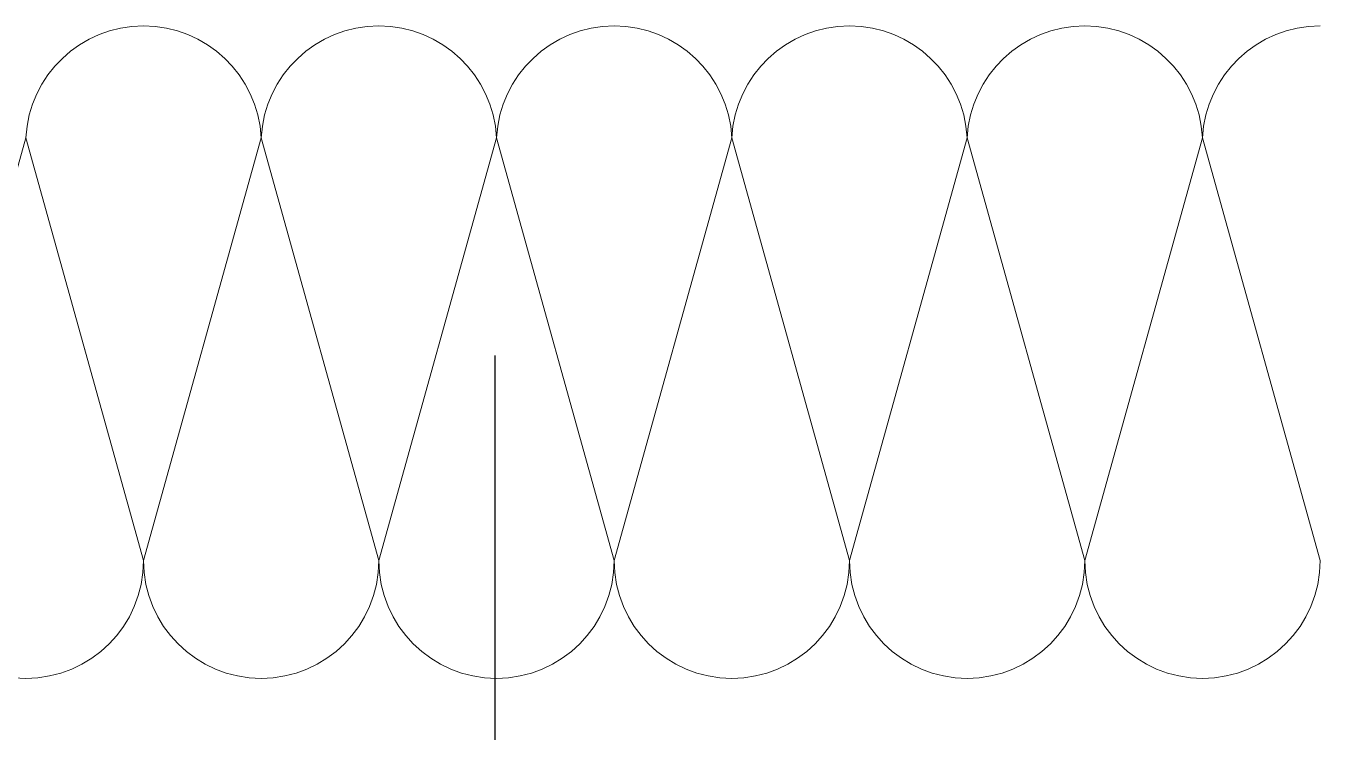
# Model space of a CAD drawing. Header units: millimetres. Extents: x -74424 to -74226, y 4162 to 4388.
# Drawn here: x -74324.9 to -74225.7, y 4333.5 to 4387.6 of the extents above; entities that cross this region are included whole.
import ezdxf

# ---------------------------------------------------------------- set-up
doc = ezdxf.new("R2010")
doc.units = ezdxf.units.MM
doc.layers.add('KOMPOZIT', color=117, linetype='Continuous', true_color=0x567b60)
doc.layers.add('YALITIM', color=181, linetype='Continuous')

# ---------------------------------------------------------------- blocks, each defined once
blk = doc.blocks.new('*U6')
at = {"layer": 'YALITIM', "lineweight": 20}
for points in [[(108.264, -41.009), (108.264, -41.009), (99.241, -8.605, -0.399445), (108.264, -0.029)], [(108.264, -0.029, -0.399445), (117.286, -8.605), (108.264, -41.009)], [(126.308, -41.009), (126.308, -41.009), (117.286, -8.605, -0.399445), (126.308, -0.029)], [(126.308, -0.029, -0.399445), (135.33, -8.605), (126.308, -41.009)], [(144.353, -41.009), (144.353, -41.009), (135.33, -8.605, -0.399445), (144.353, -0.029)], [(144.353, -0.029, -0.399445), (153.375, -8.605), (144.353, -41.009)], [(162.397, -41.009), (162.397, -41.009), (153.375, -8.605, -0.399445), (162.397, -0.029)], [(162.397, -0.029, -0.399445), (171.419, -8.605), (162.397, -41.009)], [(180.442, -41.009), (180.442, -41.009), (171.419, -8.605, -0.399445), (180.442, -0.029)], [(180.442, -0.029, -0.399445), (189.464, -8.605), (180.442, -41.009)], [(198.486, -41.009), (198.486, -41.009), (189.464, -8.605, -0.399445), (198.486, -0.029)], [(99.241, -8.605), (90.219, -41.009, 1), (108.264, -41.009)], [(117.286, -8.605), (108.264, -41.009, 1), (126.308, -41.009)], [(135.33, -8.605), (126.308, -41.009, 1), (144.353, -41.009)], [(153.375, -8.605), (144.353, -41.009, 1), (162.397, -41.009)], [(171.419, -8.605), (162.397, -41.009, 1), (180.442, -41.009)], [(189.464, -8.605), (180.442, -41.009, 1), (198.486, -41.009)]]:
    blk.add_lwpolyline(points, format="xyb", dxfattribs=at)
blk = doc.blocks.new('kompoze orta')
at = {"layer": 'KOMPOZIT'}
blk.add_line((0, -30), (0, 0), dxfattribs=at)

msp = doc.modelspace()

# ---------------------------------------------------------------- block references
at = {"layer": 'KOMPOZIT', "xscale": 0.9999620003020764, "yscale": 0.9999620003020764, "zscale": 0.9999620003020764}
msp.add_blockref('*U6', (-74424.178, 4387.657), dxfattribs=at)

# ---------------------------------------------------------------- next in the draw order: block references
at = {"layer": 'KOMPOZIT'}
msp.add_blockref('kompoze orta', (-74288.966, 4362.378), dxfattribs=at)

doc.saveas('drawing.dxf')
